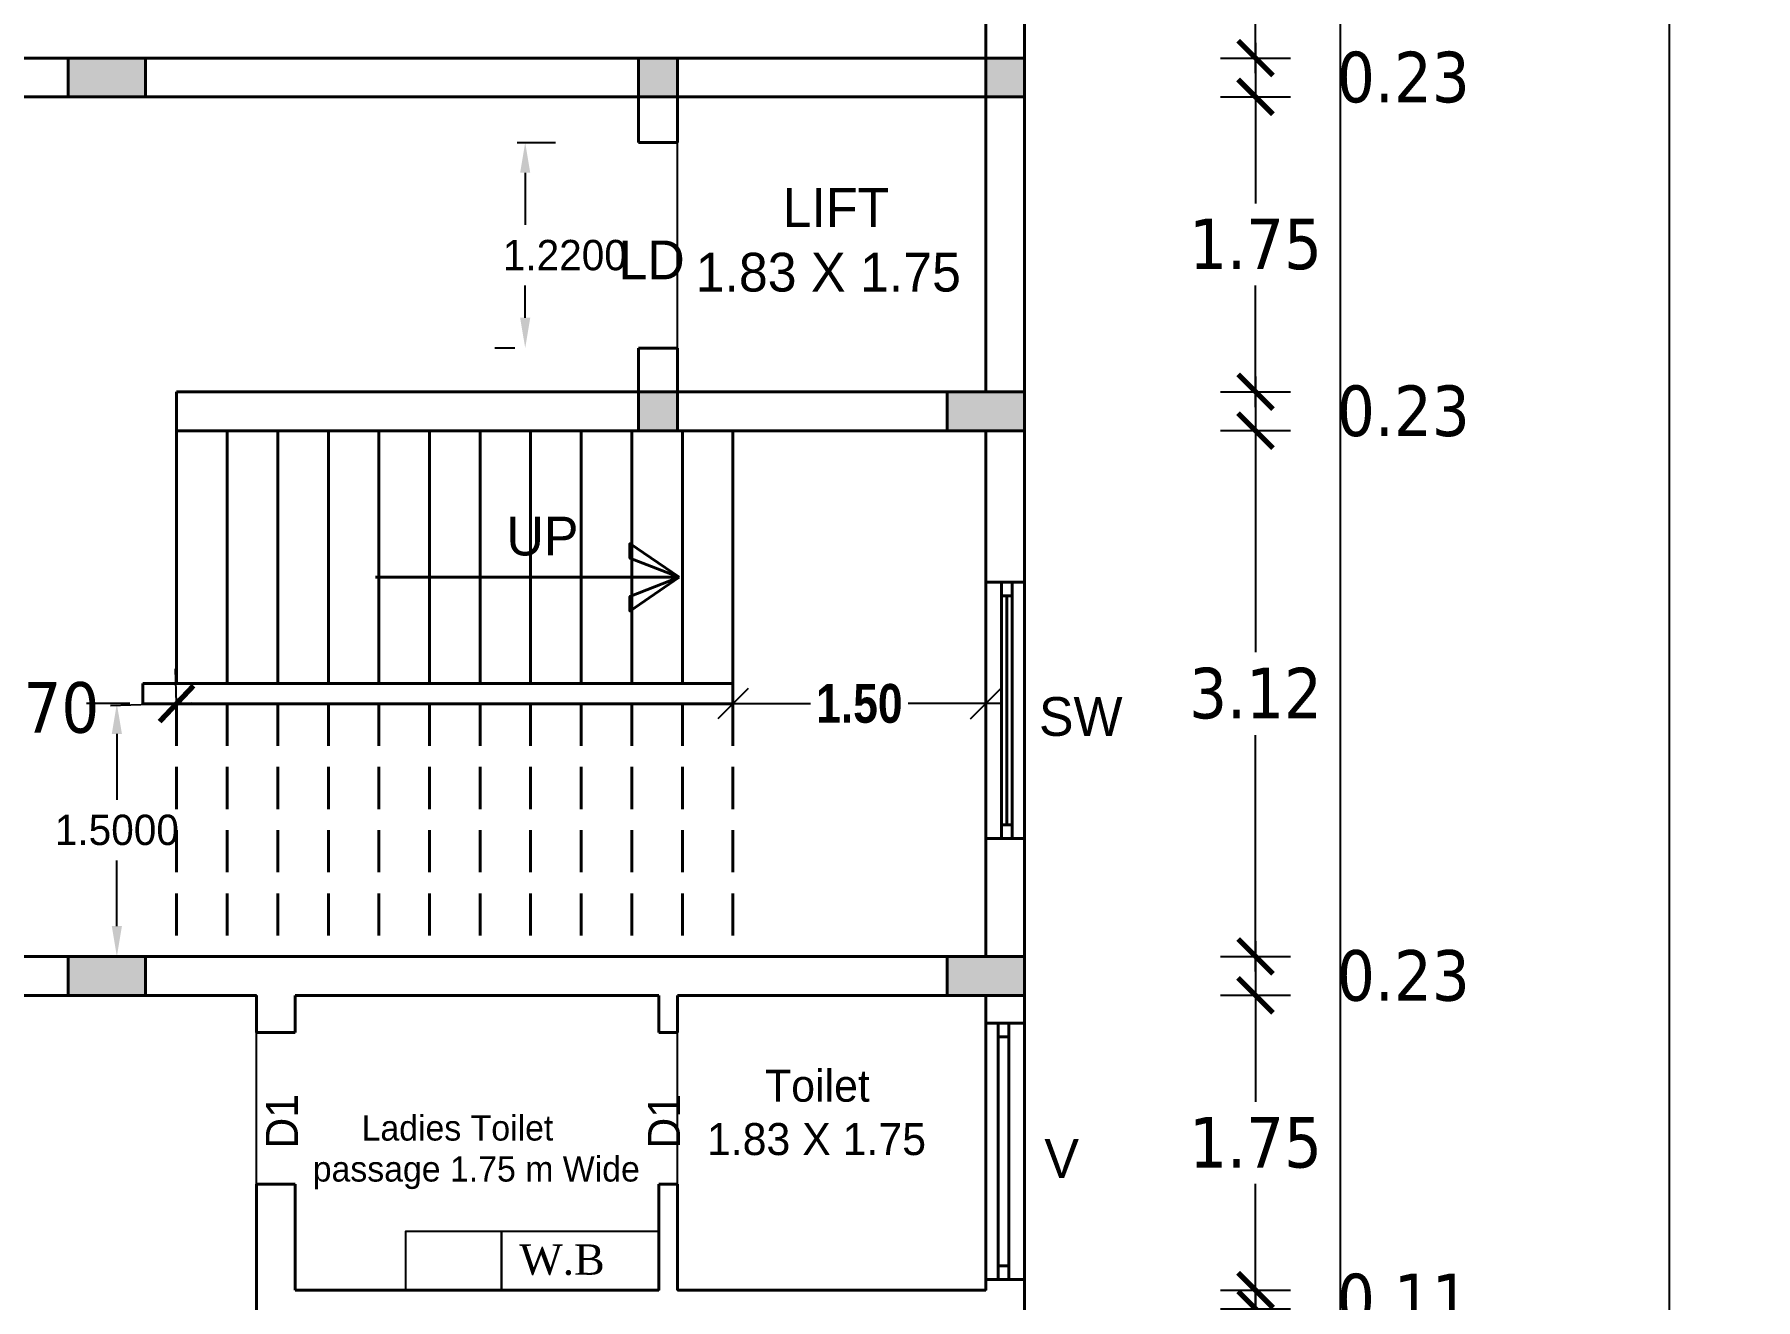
# Model space of a CAD drawing. Header units: metres. Extents: x 2770 to 3790, y -2264 to -643.
# Drawn here: x 3747.72 to 3757.93, y -2257.88 to -2250.37 of the extents above; entities that cross this region are included whole.
import ezdxf

# ---------------------------------------------------------------- set-up
doc = ezdxf.new("R2010")
doc.units = ezdxf.units.M
doc.header["$MEASUREMENT"] = 0
doc.header["$PDMODE"] = 2
doc.linetypes.add('HIDDEN', pattern=[0.375, 0.25, -0.125])
for name, color, linetype in [('BLK_1_FLR_1_BLT_UP_AREA', 18, 'Continuous'), ('BLK_1_FLR_1_CARPET_AREA', 18, 'Continuous'), ('BLK_1_FLR_1_EXIT_WIDTH_DOOR', 2, 'Continuous'), ('BLK_1_FLR_1_EXIT_WIDTH_STAIR', 1, 'Continuous'), ('BLK_1_FLR_1_LIFT_1', 30, 'Continuous'), ('BLK_1_FLR_1_REGULAR_ROOM_1', 2, 'Continuous'), ('BLK_1_FLR_1_WASH', 55, 'Continuous'), ('BLK_1_FLR_1_WATER_CLOSET', 1, 'Continuous'), ('DIST_EXIT', 7, 'Continuous')]:
    doc.layers.add(name, color=color, linetype=linetype)
doc.styles.add('CEN-GOT', font='arialbd.ttf')
doc.styles.add('STYLE1', font='tahoma.ttf', dxfattribs={"height": 0.4})
doc.styles.add('STYLE2', font='tahoma.ttf', dxfattribs={"height": 0.3})
doc.styles.add('SVN RM', font='ARIALNB.TTF')
doc.dimstyles.get("Standard").update_dxf_attribs({"dimtxt": 0.18, "dimasz": 0.18, "dimexe": 0.18, "dimexo": 0.0625, "dimgap": 0.09, "dimtad": 0, "dimtih": 1, "dimtoh": 1, "dimdec": 4, "dimzin": 0, "dimdsep": 46, "dimtxsty": 'Standard', "dimcen": 0.09, "dimadec": 0, "dimazin": 0, "dimtfac": 1, "dimtdec": 4, "dimtofl": 0, "dimtmove": 0, "dimatfit": 3, "dimfxl": 0, "dimtolj": 1, "dimtzin": 0, "dimarcsym": 0})
doc.dimstyles.new('STY', dxfattribs={"dimscale": 0.9, "dimtxt": 0.23, "dimasz": 0.18, "dimexe": 0.15, "dimexo": 0.6, "dimgap": 0.1, "dimtad": 1, "dimtih": 1, "dimtoh": 1, "dimzin": 0, "dimdsep": 46, "dimtxsty": 'STYLE1', "dimblk": 'CLOSEDBLANK', "dimcen": 0.09375, "dimdle": 0.1, "dimse1": 1, "dimse2": 1, "dimadec": 0, "dimazin": 0, "dimtfac": 1, "dimtmove": 2, "dimatfit": 2, "dimfxl": 0, "dimtolj": 1, "dimtzin": 0, "dimarcsym": 0})
doc.dimstyles.new('SVN - RM', dxfattribs={"dimtxt": 0.28, "dimasz": 0.18, "dimexe": 0.065, "dimexo": 0.15, "dimgap": 0.05, "dimtad": 1, "dimlfac": -1, "dimzin": 4, "dimdsep": 46, "dimtxsty": 'SVN RM', "dimcen": 0.09, "dimdle": 0.1, "dimclrd": 8, "dimclre": 8, "dimclrt": 3, "dimadec": 0, "dimazin": 0, "dimtfac": 0.5, "dimtofl": 0, "dimtmove": 2, "dimatfit": 3, "dimfxl": 0, "dimtolj": 1, "dimtzin": 0, "dimlwd": -1, "dimlwe": -1, "dimarcsym": 0})

# ---------------------------------------------------------------- blocks, each defined once
blk = doc.blocks.new('_OBLIQUE')
at = {"color": 0, "linetype": 'ByBlock'}
blk.add_line((-0.5, -0.5), (0.5, 0.5), dxfattribs=at)
blk = doc.blocks.new('*D323')
at = {"color": 8}
for p, q in [((3751.764, -2254.341), (3752.325, -2254.341)), ((3751.864, -2254.341), (3751.864, -2254.406)), ((3753.464, -2254.341), (3752.904, -2254.341)), ((3753.364, -2254.341), (3753.364, -2254.406))]:
    blk.add_line(p, q, dxfattribs=at)
at = {"layer": 'Defpoints', "color": 0, "linetype": 'ByBlock', "lineweight": -3}
for p in [(3751.864, -2254.341), (3753.364, -2254.341), (3753.364, -2254.341)]:
    blk.add_point(p, dxfattribs=at)
at = {"color": 8, "linetype": 'ByBlock', "xscale": 0.18, "yscale": 0.18, "zscale": 0.18, "rotation": 180}
blk.add_blockref('_OBLIQUE', (3751.864, -2254.341), dxfattribs=at)
at = {"color": 8, "linetype": 'ByBlock', "xscale": 0.18, "yscale": 0.18, "zscale": 0.18}
blk.add_blockref('_OBLIQUE', (3753.364, -2254.341), dxfattribs=at)
at = {"color": 4, "linetype": 'ByBlock', "lineweight": 40, "insert": (3752.614, -2254.341), "char_height": 0.23, "attachment_point": 5, "style": 'SVN RM'}
blk.add_mtext('\\A1;1.50', dxfattribs=at)
blk = doc.blocks.new('_ArchTick')
at = {"color": 0, "lineweight": 0, "const_width": 0.15}
blk.add_lwpolyline([(-0.5, -0.5), (0.5, 0.5)], dxfattribs=at)
blk = doc.blocks.new('*D357')
at = {"color": 0, "lineweight": -2}
for p, q in [((3754.757, -2241.851), (3755.171, -2241.851)), ((3754.964, -2241.761), (3754.964, -2245.935)), ((3754.964, -2250.601), (3754.964, -2246.428)), ((3754.757, -2250.511), (3755.171, -2250.511))]:
    blk.add_line(p, q, dxfattribs=at)
at = {"layer": 'Defpoints', "color": 0, "linetype": 'ByBlock', "lineweight": -3}
for p in [(3752.951, -2241.851), (3752.304, -2250.511), (3754.964, -2250.511)]:
    blk.add_point(p, dxfattribs=at)
at = {"color": 0, "linetype": 'ByBlock', "lineweight": -2, "xscale": 0.207, "yscale": 0.207, "zscale": 0.207}
for p, rotation in [((3754.964, -2241.851), 90), ((3754.964, -2250.511), 270)]:
    blk.add_blockref('_ArchTick', p, dxfattribs=dict(at, rotation=rotation))
at = {"color": 0, "linetype": 'ByBlock', "lineweight": -3, "insert": (3754.964, -2246.181), "char_height": 0.3, "attachment_point": 5, "style": 'STYLE2'}
blk.add_mtext('\\A1;8.66', dxfattribs=at)
blk = doc.blocks.new('*D358')
at = {"color": 0, "lineweight": -2}
for p, q in [((3754.964, -2250.421), (3754.964, -2250.831)), ((3754.757, -2250.511), (3755.171, -2250.511)), ((3754.757, -2250.741), (3755.171, -2250.741))]:
    blk.add_line(p, q, dxfattribs=at)
at = {"layer": 'Defpoints', "color": 0, "linetype": 'ByBlock', "lineweight": -3}
for p in [(3752.304, -2250.511), (3752.234, -2250.741), (3754.964, -2250.741)]:
    blk.add_point(p, dxfattribs=at)
at = {"color": 0, "linetype": 'ByBlock', "lineweight": -2, "xscale": 0.207, "yscale": 0.207, "zscale": 0.207}
for p, rotation in [((3754.964, -2250.511), 90), ((3754.964, -2250.741), 270)]:
    blk.add_blockref('_ArchTick', p, dxfattribs=dict(at, rotation=rotation))
at = {"color": 0, "linetype": 'ByBlock', "lineweight": -3, "insert": (3755.841, -2250.626), "char_height": 0.3, "attachment_point": 5, "style": 'STYLE2'}
blk.add_mtext('\\A1;0.23', dxfattribs=at)
blk = doc.blocks.new('*D359')
at = {"color": 0, "lineweight": -2}
for p, q in [((3754.964, -2250.651), (3754.964, -2251.373)), ((3754.757, -2250.741), (3755.171, -2250.741)), ((3754.964, -2252.581), (3754.964, -2251.86)), ((3754.757, -2252.491), (3755.171, -2252.491))]:
    blk.add_line(p, q, dxfattribs=at)
at = {"layer": 'Defpoints', "color": 0, "linetype": 'ByBlock', "lineweight": -3}
for p in [(3752.234, -2250.741), (3752.664, -2252.491), (3754.964, -2252.491)]:
    blk.add_point(p, dxfattribs=at)
at = {"color": 0, "linetype": 'ByBlock', "lineweight": -2, "xscale": 0.207, "yscale": 0.207, "zscale": 0.207}
for p, rotation in [((3754.964, -2250.741), 90), ((3754.964, -2252.491), 270)]:
    blk.add_blockref('_ArchTick', p, dxfattribs=dict(at, rotation=rotation))
at = {"color": 0, "linetype": 'ByBlock', "lineweight": -3, "insert": (3754.964, -2251.616), "char_height": 0.3, "attachment_point": 5, "style": 'STYLE2'}
blk.add_mtext('\\A1;1.75', dxfattribs=at)
blk = doc.blocks.new('*D360')
at = {"color": 0, "lineweight": -2}
for p, q in [((3754.964, -2252.401), (3754.964, -2252.811)), ((3754.757, -2252.491), (3755.171, -2252.491)), ((3754.757, -2252.721), (3755.171, -2252.721))]:
    blk.add_line(p, q, dxfattribs=at)
at = {"layer": 'Defpoints', "color": 0, "linetype": 'ByBlock', "lineweight": -3}
for p in [(3752.664, -2252.491), (3752.664, -2252.721), (3754.964, -2252.721)]:
    blk.add_point(p, dxfattribs=at)
at = {"color": 0, "linetype": 'ByBlock', "lineweight": -2, "xscale": 0.207, "yscale": 0.207, "zscale": 0.207}
for p, rotation in [((3754.964, -2252.491), 90), ((3754.964, -2252.721), 270)]:
    blk.add_blockref('_ArchTick', p, dxfattribs=dict(at, rotation=rotation))
at = {"color": 0, "linetype": 'ByBlock', "lineweight": -3, "insert": (3755.841, -2252.606), "char_height": 0.3, "attachment_point": 5, "style": 'STYLE2'}
blk.add_mtext('\\A1;0.23', dxfattribs=at)
blk = doc.blocks.new('*D361')
at = {"color": 0, "lineweight": -2}
for p, q in [((3754.964, -2252.631), (3754.964, -2254.035)), ((3754.757, -2252.721), (3755.171, -2252.721)), ((3754.964, -2255.931), (3754.964, -2254.528)), ((3754.757, -2255.841), (3755.171, -2255.841))]:
    blk.add_line(p, q, dxfattribs=at)
at = {"layer": 'Defpoints', "color": 0, "linetype": 'ByBlock', "lineweight": -3}
for p in [(3752.664, -2252.721), (3752.738, -2255.841), (3754.964, -2255.841)]:
    blk.add_point(p, dxfattribs=at)
at = {"color": 0, "linetype": 'ByBlock', "lineweight": -2, "xscale": 0.207, "yscale": 0.207, "zscale": 0.207}
for p, rotation in [((3754.964, -2252.721), 90), ((3754.964, -2255.841), 270)]:
    blk.add_blockref('_ArchTick', p, dxfattribs=dict(at, rotation=rotation))
at = {"color": 0, "linetype": 'ByBlock', "lineweight": -3, "insert": (3754.964, -2254.281), "char_height": 0.3, "attachment_point": 5, "style": 'STYLE2'}
blk.add_mtext('\\A1;3.12', dxfattribs=at)
blk = doc.blocks.new('*D362')
at = {"color": 0, "lineweight": -2}
for p, q in [((3754.757, -2255.841), (3755.171, -2255.841)), ((3754.964, -2255.751), (3754.964, -2256.161)), ((3754.757, -2256.071), (3755.171, -2256.071))]:
    blk.add_line(p, q, dxfattribs=at)
at = {"layer": 'Defpoints', "color": 0, "linetype": 'ByBlock', "lineweight": -3}
for p in [(3752.738, -2255.841), (3752.664, -2256.071), (3754.964, -2256.071)]:
    blk.add_point(p, dxfattribs=at)
at = {"color": 0, "linetype": 'ByBlock', "lineweight": -2, "xscale": 0.207, "yscale": 0.207, "zscale": 0.207}
for p, rotation in [((3754.964, -2255.841), 90), ((3754.964, -2256.071), 270)]:
    blk.add_blockref('_ArchTick', p, dxfattribs=dict(at, rotation=rotation))
at = {"color": 0, "linetype": 'ByBlock', "lineweight": -3, "insert": (3755.841, -2255.956), "char_height": 0.3, "attachment_point": 5, "style": 'STYLE2'}
blk.add_mtext('\\A1;0.23', dxfattribs=at)
blk = doc.blocks.new('*D363')
at = {"color": 0, "lineweight": -2}
for p, q in [((3754.964, -2255.981), (3754.964, -2256.703)), ((3754.757, -2256.071), (3755.171, -2256.071)), ((3754.964, -2257.911), (3754.964, -2257.19)), ((3754.757, -2257.821), (3755.171, -2257.821))]:
    blk.add_line(p, q, dxfattribs=at)
at = {"layer": 'Defpoints', "color": 0, "linetype": 'ByBlock', "lineweight": -3}
for p in [(3752.664, -2256.071), (3753.039, -2257.821), (3754.964, -2257.821)]:
    blk.add_point(p, dxfattribs=at)
at = {"color": 0, "linetype": 'ByBlock', "lineweight": -2, "xscale": 0.207, "yscale": 0.207, "zscale": 0.207}
for p, rotation in [((3754.964, -2256.071), 90), ((3754.964, -2257.821), 270)]:
    blk.add_blockref('_ArchTick', p, dxfattribs=dict(at, rotation=rotation))
at = {"color": 0, "linetype": 'ByBlock', "lineweight": -3, "insert": (3754.964, -2256.946), "char_height": 0.3, "attachment_point": 5, "style": 'STYLE2'}
blk.add_mtext('\\A1;1.75', dxfattribs=at)
blk = doc.blocks.new('*D364')
at = {"color": 0, "lineweight": -2}
for p, q in [((3754.964, -2257.821), (3754.964, -2257.614)), ((3754.757, -2257.821), (3755.171, -2257.821)), ((3754.964, -2257.821), (3754.964, -2257.931)), ((3754.757, -2257.931), (3755.171, -2257.931)), ((3754.964, -2257.931), (3754.964, -2258.138))]:
    blk.add_line(p, q, dxfattribs=at)
at = {"layer": 'Defpoints', "color": 0, "linetype": 'ByBlock', "lineweight": -3}
for p in [(3753.039, -2257.821), (3753.016, -2257.931), (3754.964, -2257.931)]:
    blk.add_point(p, dxfattribs=at)
at = {"color": 0, "linetype": 'ByBlock', "lineweight": -2, "xscale": 0.207, "yscale": 0.207, "zscale": 0.207}
for p, rotation in [((3754.964, -2257.821), 270), ((3754.964, -2257.931), 90)]:
    blk.add_blockref('_ArchTick', p, dxfattribs=dict(at, rotation=rotation))
at = {"color": 0, "linetype": 'ByBlock', "lineweight": -3, "insert": (3755.841, -2257.876), "char_height": 0.3, "attachment_point": 5, "style": 'STYLE2'}
blk.add_mtext('\\A1;0.11', dxfattribs=at)
blk = doc.blocks.new('*D365')
at = {"color": 0, "lineweight": -2}
for p, q in [((3754.964, -2257.841), (3754.964, -2258.563)), ((3754.757, -2257.931), (3755.171, -2257.931)), ((3754.964, -2259.771), (3754.964, -2259.05)), ((3754.757, -2259.681), (3755.171, -2259.681))]:
    blk.add_line(p, q, dxfattribs=at)
at = {"layer": 'Defpoints', "color": 0, "linetype": 'ByBlock', "lineweight": -3}
for p in [(3753.016, -2257.931), (3752.899, -2259.681), (3754.964, -2259.681)]:
    blk.add_point(p, dxfattribs=at)
at = {"color": 0, "linetype": 'ByBlock', "lineweight": -2, "xscale": 0.207, "yscale": 0.207, "zscale": 0.207}
for p, rotation in [((3754.964, -2257.931), 90), ((3754.964, -2259.681), 270)]:
    blk.add_blockref('_ArchTick', p, dxfattribs=dict(at, rotation=rotation))
at = {"color": 0, "linetype": 'ByBlock', "lineweight": -3, "insert": (3754.964, -2258.806), "char_height": 0.3, "attachment_point": 5, "style": 'STYLE2'}
blk.add_mtext('\\A1;1.75', dxfattribs=at)
blk = doc.blocks.new('*D367')
at = {"color": 0, "lineweight": -2}
for p, q in [((3757.419, -2238.301), (3757.419, -2248.905)), ((3757.212, -2238.391), (3757.626, -2238.391)), ((3757.419, -2260.001), (3757.419, -2249.398)), ((3757.212, -2259.911), (3757.626, -2259.911))]:
    blk.add_line(p, q, dxfattribs=at)
at = {"layer": 'Defpoints', "color": 0, "linetype": 'ByBlock', "lineweight": -3}
for p in [(3752.664, -2238.391), (3752.664, -2259.911), (3757.419, -2259.911)]:
    blk.add_point(p, dxfattribs=at)
at = {"color": 0, "linetype": 'ByBlock', "lineweight": -2, "xscale": 0.207, "yscale": 0.207, "zscale": 0.207}
for p, rotation in [((3757.419, -2238.391), 90), ((3757.419, -2259.911), 270)]:
    blk.add_blockref('_ArchTick', p, dxfattribs=dict(at, rotation=rotation))
at = {"color": 0, "linetype": 'ByBlock', "lineweight": -3, "insert": (3757.419, -2249.151), "char_height": 0.3, "attachment_point": 5, "style": 'STYLE2'}
blk.add_mtext('\\A1;21.52', dxfattribs=at)
blk = doc.blocks.new('*D413')
at = {"layer": 'Defpoints', "color": 0, "linetype": 'ByBlock', "lineweight": -3}
for p in [(3746.861, -2254.391), (3746.861, -2254.391), (3748.564, -2254.341)]:
    blk.add_point(p, dxfattribs=at)
at = {"layer": 'DIST_EXIT', "color": 0, "lineweight": -2}
for p, q in [((3746.861, -2254.391), (3746.855, -2254.184)), ((3748.564, -2254.341), (3748.558, -2254.135)), ((3746.771, -2254.393), (3747.253, -2254.379)), ((3748.654, -2254.339), (3748.172, -2254.353))]:
    blk.add_line(p, q, dxfattribs=at)
at = {"layer": 'DIST_EXIT', "color": 0, "linetype": 'ByBlock', "lineweight": -2, "xscale": 0.207, "yscale": 0.207, "zscale": 0.207}
for p, rotation in [((3746.861, -2254.391), 181.6524714997812), ((3748.564, -2254.341), 1.652471499781166)]:
    blk.add_blockref('_ArchTick', p, dxfattribs=dict(at, rotation=rotation))
at = {"layer": 'DIST_EXIT', "color": 0, "linetype": 'ByBlock', "lineweight": -3, "insert": (3747.712, -2254.366), "char_height": 0.3, "attachment_point": 5, "style": 'STYLE2'}
blk.add_mtext('\\A1;1.70', dxfattribs=at)
blk = doc.blocks.new('*D411')
at = {"layer": 'BLK_1_FLR_1_EXIT_WIDTH_DOOR', "color": 0, "lineweight": -2}
for p, q in [((3750.584, -2251.011), (3750.812, -2251.011)), ((3750.632, -2251.191), (3750.632, -2251.501)), ((3750.632, -2252.051), (3750.632, -2251.861)), ((3750.57, -2252.231), (3750.452, -2252.231))]:
    blk.add_line(p, q, dxfattribs=at)
at = {"layer": 'BLK_1_FLR_1_EXIT_WIDTH_DOOR', "color": 0, "lineweight": -3}
for points in [[(3750.602, -2251.191), (3750.662, -2251.191), (3750.632, -2251.011)], [(3750.602, -2252.051), (3750.662, -2252.051), (3750.632, -2252.231)]]:
    blk.add_solid(points, dxfattribs=at)
at = {"layer": 'Defpoints', "color": 0, "lineweight": -3}
for p in [(3750.521, -2251.011), (3750.632, -2252.231), (3750.632, -2252.231)]:
    blk.add_point(p, dxfattribs=at)
at = {"layer": 'BLK_1_FLR_1_EXIT_WIDTH_DOOR', "color": 0, "insert": (3750.867, -2251.681), "char_height": 0.18, "attachment_point": 5}
blk.add_mtext('\\A1;1.2200', dxfattribs=at)
blk = doc.blocks.new('*D412')
at = {"layer": 'BLK_1_FLR_1_EXIT_WIDTH_STAIR', "color": 0, "lineweight": -2}
for p, q in [((3748.287, -2254.341), (3748.03, -2254.341)), ((3748.21, -2254.521), (3748.21, -2254.911)), ((3748.21, -2255.661), (3748.21, -2255.271)), ((3748.287, -2255.841), (3748.03, -2255.841))]:
    blk.add_line(p, q, dxfattribs=at)
at = {"layer": 'BLK_1_FLR_1_EXIT_WIDTH_STAIR', "color": 0, "lineweight": -3}
for points in [[(3748.18, -2254.521), (3748.24, -2254.521), (3748.21, -2254.341)], [(3748.18, -2255.661), (3748.24, -2255.661), (3748.21, -2255.841)]]:
    blk.add_solid(points, dxfattribs=at)
at = {"layer": 'Defpoints', "color": 0, "lineweight": -3}
for p in [(3748.21, -2254.341), (3748.35, -2254.341), (3748.35, -2255.841)]:
    blk.add_point(p, dxfattribs=at)
at = {"layer": 'BLK_1_FLR_1_EXIT_WIDTH_STAIR', "color": 0, "insert": (3748.21, -2255.091), "char_height": 0.18, "attachment_point": 5}
blk.add_mtext('\\A1;1.5000', dxfattribs=at)
blk = doc.blocks.new('*D444')
at = {"color": 0, "lineweight": -2}
for p, q in [((3755.468, -2238.301), (3755.468, -2248.905)), ((3755.261, -2238.391), (3755.675, -2238.391)), ((3755.468, -2260.001), (3755.468, -2249.398)), ((3755.261, -2259.911), (3755.675, -2259.911))]:
    blk.add_line(p, q, dxfattribs=at)
at = {"layer": 'Defpoints', "color": 0, "linetype": 'ByBlock', "lineweight": -3}
for p in [(3750.714, -2238.391), (3750.714, -2259.911), (3755.468, -2259.911)]:
    blk.add_point(p, dxfattribs=at)
at = {"color": 0, "linetype": 'ByBlock', "lineweight": -2, "xscale": 0.207, "yscale": 0.207, "zscale": 0.207}
for p, rotation in [((3755.468, -2238.391), 90), ((3755.468, -2259.911), 270)]:
    blk.add_blockref('_ArchTick', p, dxfattribs=dict(at, rotation=rotation))
at = {"color": 0, "linetype": 'ByBlock', "lineweight": -3, "insert": (3755.468, -2249.151), "char_height": 0.3, "attachment_point": 5, "style": 'STYLE2'}
blk.add_mtext('\\A1;21.52', dxfattribs=at)

msp = doc.modelspace()

# ---------------------------------------------------------------- hatches: boundary and pattern name
at = {"linetype": 'ByBlock', "lineweight": 40}
h = msp.add_hatch(color=7, dxfattribs=at)
h.dxf.hatch_style = 1
h.paths.add_polyline_path([(3747.92056, -2250.51149), (3747.92056, -2250.74149), (3748.38056, -2250.74149), (3748.38056, -2250.51149)])
h = msp.add_hatch(color=7, dxfattribs=at)
h.dxf.hatch_style = 1
h.paths.add_polyline_path([(3751.30441, -2250.51149), (3751.30441, -2250.74149), (3751.53441, -2250.74149), (3751.53441, -2250.51149)])
h = msp.add_hatch(color=7, dxfattribs=at)
h.dxf.hatch_style = 1
h.paths.add_polyline_path([(3753.36441, -2250.51149), (3753.36441, -2250.74149), (3753.59441, -2250.74149), (3753.59441, -2250.51149)])
h = msp.add_hatch(color=7, dxfattribs=at)
h.dxf.hatch_style = 1
h.paths.add_polyline_path([(3751.30441, -2252.49149), (3751.30441, -2252.72149), (3751.53441, -2252.72149), (3751.53441, -2252.49149)])
h = msp.add_hatch(color=7, dxfattribs=at)
h.dxf.hatch_style = 1
h.paths.add_polyline_path([(3753.13441, -2252.49149), (3753.13441, -2252.72149), (3753.59441, -2252.72149), (3753.59441, -2252.49149)])
h = msp.add_hatch(color=7, dxfattribs=at)
h.dxf.hatch_style = 1
h.paths.add_polyline_path([(3747.92056, -2255.84149), (3747.92056, -2256.07149), (3748.38056, -2256.07149), (3748.38056, -2255.84149)])
h = msp.add_hatch(color=7, dxfattribs=at)
h.dxf.hatch_style = 1
h.paths.add_polyline_path([(3753.13441, -2255.84149), (3753.13441, -2256.07149), (3753.59441, -2256.07149), (3753.59441, -2255.84149)])

# ---------------------------------------------------------------- linework, layer by layer
at = {"color": 7, "linetype": 'ByBlock', "lineweight": 40}
for p, q in [((3753.59441, -2238.39149), (3753.59441, -2259.91149)), ((3753.36441, -2238.62149), (3753.36441, -2250.51149)), ((3753.36441, -2250.51149), (3746.63056, -2250.51149)), ((3751.3044, -2250.74149), (3746.86056, -2250.74149)), ((3751.3044, -2250.74149), (3751.3044, -2251.01149)), ((3751.5344, -2250.74149), (3751.5344, -2251.01149)), ((3753.36441, -2250.74149), (3751.5344, -2250.74149)), ((3753.36441, -2250.74149), (3753.36441, -2252.49149)), ((3751.5344, -2251.01149), (3751.3044, -2251.01149)), ((3751.3044, -2252.23149), (3751.3044, -2252.49149)), ((3751.5344, -2252.23149), (3751.3044, -2252.23149)), ((3751.5344, -2252.23149), (3751.5344, -2252.49149)), ((3748.56441, -2252.72149), (3748.56441, -2252.49149)), ((3753.36441, -2252.72149), (3748.56441, -2252.72149)), ((3753.36441, -2252.72149), (3753.36441, -2255.84149)), ((3753.36441, -2253.62061), (3753.59301, -2253.62061)), ((3753.45644, -2255.14061), (3753.45644, -2253.62061)), ((3753.52044, -2255.14061), (3753.52044, -2253.62061)), ((3753.52044, -2253.70182), (3753.45644, -2253.70182)), ((3751.86441, -2254.22149), (3748.36441, -2254.22149)), ((3748.36441, -2254.34149), (3748.36441, -2254.22149)), ((3751.86441, -2254.34149), (3748.36441, -2254.34149)), ((3753.36441, -2254.32149), (3753.36441, -2255.84149)), ((3753.45644, -2255.0594), (3753.52044, -2255.0594)), ((3753.36441, -2255.14061), (3753.59301, -2255.14061)), ((3753.36441, -2255.84149), (3746.86056, -2255.84149)), ((3753.36441, -2255.84149), (3749.36441, -2255.84149)), ((3753.36441, -2255.84149), (3751.53441, -2255.84149)), ((3753.59441, -2255.84149), (3753.13441, -2255.84149)), ((3749.03861, -2256.07149), (3746.63056, -2256.07149)), ((3749.03861, -2256.07149), (3749.03861, -2256.29149)), ((3749.26856, -2256.07149), (3749.26856, -2256.29149)), ((3751.42441, -2256.07149), (3749.26856, -2256.07149)), ((3751.30441, -2256.07149), (3749.34758, -2256.07149)), ((3751.42441, -2256.07149), (3751.22441, -2256.07149)), ((3751.42441, -2256.07149), (3751.42441, -2256.29149)), ((3753.36441, -2256.07149), (3751.53441, -2256.07149)), ((3753.36441, -2256.07149), (3751.53441, -2256.07149)), ((3753.36441, -2256.07149), (3751.53441, -2256.07149)), ((3751.53441, -2256.07149), (3751.53441, -2256.29149)), ((3753.59441, -2256.07149), (3753.13441, -2256.07149)), ((3753.36441, -2256.07149), (3753.36441, -2257.82149)), ((3753.59301, -2256.23685), (3753.36441, -2256.23685)), ((3753.43697, -2256.23685), (3753.43697, -2257.75685)), ((3753.50097, -2256.23685), (3753.50097, -2257.75685)), ((3749.03861, -2256.29149), (3749.26856, -2256.29149)), ((3751.42441, -2256.29149), (3751.53441, -2256.29149)), ((3753.50097, -2256.31806), (3753.43697, -2256.31806)), ((3749.03861, -2257.19149), (3749.26856, -2257.19149)), ((3749.03861, -2257.19149), (3749.03861, -2258.6971)), ((3749.26856, -2257.19149), (3749.26856, -2257.82149)), ((3751.42441, -2257.19149), (3751.42441, -2257.82149)), ((3751.42441, -2257.19149), (3751.53441, -2257.19149)), ((3751.53441, -2257.19149), (3751.53441, -2257.82149)), ((3753.43697, -2257.67564), (3753.50097, -2257.67564)), ((3753.59301, -2257.75685), (3753.36441, -2257.75685)), ((3749.26856, -2257.82149), (3751.42441, -2257.82149)), ((3751.53441, -2257.82149), (3753.36441, -2257.82149))]:
    msp.add_line(p, q, dxfattribs=at)
at = {"color": 7, "lineweight": 40}
for p, q in [((3748.56441, -2254.22149), (3748.56441, -2252.72149)), ((3748.86441, -2254.22149), (3748.86441, -2252.72149)), ((3749.16441, -2254.22149), (3749.16441, -2252.72149)), ((3749.46441, -2254.22149), (3749.46441, -2252.72149)), ((3749.76441, -2254.22149), (3749.76441, -2252.72149)), ((3750.06441, -2254.22149), (3750.06441, -2252.72149)), ((3750.36441, -2254.22149), (3750.36441, -2252.72149)), ((3750.66441, -2254.22149), (3750.66441, -2252.72149)), ((3750.96441, -2254.22149), (3750.96441, -2252.72149)), ((3751.26441, -2254.22149), (3751.26441, -2252.72149)), ((3751.56441, -2254.22149), (3751.56441, -2252.72149)), ((3751.86441, -2254.22149), (3751.86441, -2252.72149)), ((3749.74441, -2253.59149), (3751.54441, -2253.59149))]:
    msp.add_line(p, q, dxfattribs=at)
at = {"color": 7, "linetype": 'HIDDEN', "lineweight": 40}
for p, q in [((3748.56441, -2254.34149), (3748.56441, -2255.84149)), ((3748.86441, -2254.34149), (3748.86441, -2255.84149)), ((3749.16441, -2254.34149), (3749.16441, -2255.84149)), ((3749.46441, -2254.34149), (3749.46441, -2255.84149)), ((3749.76441, -2254.34149), (3749.76441, -2255.84149)), ((3750.06441, -2254.34149), (3750.06441, -2255.84149)), ((3750.36441, -2254.34149), (3750.36441, -2255.84149)), ((3750.66441, -2254.34149), (3750.66441, -2255.84149)), ((3750.96441, -2254.34149), (3750.96441, -2255.84149)), ((3751.26441, -2254.34149), (3751.26441, -2255.84149)), ((3751.56441, -2254.34149), (3751.56441, -2255.84149)), ((3751.86441, -2254.34149), (3751.86441, -2255.84149))]:
    msp.add_line(p, q, dxfattribs=at)
at = {"color": 7, "linetype": 'ByBlock', "lineweight": -3}
msp.add_lwpolyline([(3742.70441, -2241.62148), (3753.59441, -2241.62148), (3753.59441, -2259.91148), (3742.70441, -2259.91148)], close=True, dxfattribs=at)
at = {"color": 7, "linetype": 'ByBlock', "lineweight": 40}
for points in [[(3747.92056, -2250.51149), (3747.92056, -2250.74149), (3748.38056, -2250.74149), (3748.38056, -2250.51149), (3747.92056, -2250.51149)], [(3751.30441, -2250.51149), (3751.30441, -2250.74149), (3751.53441, -2250.74149), (3751.53441, -2250.51149), (3751.30441, -2250.51149)], [(3753.36441, -2250.51149), (3753.36441, -2250.74149), (3753.59441, -2250.74149), (3753.59441, -2250.51149), (3753.36441, -2250.51149)], [(3748.56441, -2252.49149), (3751.3044, -2252.49149)], [(3751.30441, -2252.49149), (3751.30441, -2252.72149), (3751.53441, -2252.72149), (3751.53441, -2252.49149), (3751.30441, -2252.49149)], [(3751.5344, -2252.49149), (3753.36441, -2252.49149)], [(3753.13441, -2252.49149), (3753.13441, -2252.72149), (3753.59441, -2252.72149), (3753.59441, -2252.49149), (3753.13441, -2252.49149)], [(3751.86441, -2254.22149), (3751.86441, -2254.34149)], [(3747.92056, -2255.84149), (3747.92056, -2256.07149), (3748.38056, -2256.07149), (3748.38056, -2255.84149), (3747.92056, -2255.84149)], [(3753.13441, -2255.84149), (3753.13441, -2256.07149), (3753.59441, -2256.07149), (3753.59441, -2255.84149), (3753.13441, -2255.84149)]]:
    msp.add_lwpolyline(points, dxfattribs=at)
at = {"color": 7, "lineweight": 40}
for points in [[(3751.54441, -2253.59149), (3751.25281, -2253.3917), (3751.25281, -2253.47733), (3751.54441, -2253.59149)], [(3751.54441, -2253.59149), (3751.25281, -2253.79127), (3751.25281, -2253.70564), (3751.54441, -2253.59149)]]:
    msp.add_lwpolyline(points, dxfattribs=at)
at = {"color": 7, "linetype": 'ByBlock', "lineweight": 40, "const_width": 0.01905}
msp.add_lwpolyline([(3753.48844, -2255.0594), (3753.48844, -2253.70182)], dxfattribs=at)
at = {"layer": 'BLK_1_FLR_1_BLT_UP_AREA', "color": 18}
msp.add_lwpolyline([(3742.70441, -2241.62149), (3753.59441, -2241.62149), (3753.59441, -2259.91149), (3742.70441, -2259.91149)], close=True, dxfattribs=at)
at = {"layer": 'BLK_1_FLR_1_CARPET_AREA', "color": 18, "linetype": 'ByBlock', "lineweight": -3}
msp.add_lwpolyline([(3746.63056, -2250.51148), (3753.36441, -2250.51148), (3753.36441, -2241.85147), (3742.93441, -2241.85147), (3742.93441, -2259.68148), (3749.03861, -2259.68148), (3749.03861, -2256.07148), (3746.63056, -2256.07148), (3746.63056, -2250.51148)], close=True, dxfattribs=at)
at = {"layer": 'BLK_1_FLR_1_LIFT_1', "color": 18, "linetype": 'ByBlock', "lineweight": -3}
msp.add_lwpolyline([(3751.53441, -2250.74149), (3753.36441, -2250.74149), (3753.36441, -2252.49149), (3751.53441, -2252.49149)], close=True, dxfattribs=at)
at = {"layer": 'BLK_1_FLR_1_REGULAR_ROOM_1', "color": 2, "linetype": 'ByBlock', "lineweight": -3}
msp.add_lwpolyline([(3746.63056, -2250.51148), (3753.36441, -2250.51148), (3753.36441, -2241.85147), (3742.93441, -2241.85147), (3742.93441, -2259.68148), (3749.03861, -2259.68148), (3749.03861, -2256.07148), (3746.63056, -2256.07148), (3746.63056, -2250.51148)], close=True, dxfattribs=at)
at = {"layer": 'BLK_1_FLR_1_WASH', "color": 55, "linetype": 'ByBlock', "lineweight": -3}
msp.add_lwpolyline([(3749.92441, -2257.82149), (3749.92441, -2257.47145), (3750.49079, -2257.47145), (3750.49079, -2257.82149)], close=True, dxfattribs=at)
at = {"layer": 'BLK_1_FLR_1_WASH', "color": 56, "linetype": 'ByBlock', "lineweight": -3}
msp.add_lwpolyline([(3750.49079, -2257.82149), (3750.49079, -2257.47145), (3751.42441, -2257.47145), (3751.42441, -2257.82149)], close=True, dxfattribs=at)
at = {"layer": 'BLK_1_FLR_1_WATER_CLOSET', "color": 2}
msp.add_lwpolyline([(3751.53441, -2256.07149), (3753.36441, -2256.07149), (3753.36441, -2257.82149), (3751.53441, -2257.82149)], close=True, dxfattribs=at)

# ---------------------------------------------------------------- texts
at = {"color": 7, "lineweight": 40, "ltscale": 1.5, "attachment_point": 7, "style": 'CEN-GOT'}
for s, insert, char_height, width in [('{\\fFootlight MT Light|b0|i0|c0|p18;\\W5.1042;  \\W1;LIFT\\P{\\W4.168364; }1.83 X 1.75}', (3751.28683, -2251.89931), 0.23, 2.4007382), ('\\pt3.45;{\\fFootlight MT Light|b0|i0|c0|p18;LD}', (3751.1851, -2251.82322), 0.23, 2.4007382), ('\\pt3.45;{\\fFootlight MT Light|b0|i0|c0|p18;UP}', (3750.5208, -2253.46494), 0.23, 2.4007382), ('\\pt3.45;{\\fFootlight MT Light|b0|i0|c0|p18;SW}', (3753.67936, -2254.53538), 0.23, 2.4007382), ('{\\fFootlight MT Light|b0|i0|c0|p18;\\W6.7431;  \\W1;Toilet\\P{\\W8.601425; }1.83 X 1.75}', (3751.1027, -2257.0218), 0.19, 2.6307382), ('{\\fFootlight MT Light|b0|i0|c0|p18;\\W6.38377;  \\W1;Ladies Toilet}', (3748.95003, -2256.93525), 0.15, 2.6307382), ('\\pt3.45;{\\fFootlight MT Light|b0|i0|c0|p18;V}', (3753.71147, -2257.15438), 0.23, 2.4007382), ('{\\fFootlight MT Light|b0|i0|c0|p18;\\W5.3232; \\W1;passage 1.75 m Wide}', (3749.07521, -2257.2215), 0.15, 2.6307382)]:
    msp.add_mtext(s, dxfattribs=dict(at, insert=insert, char_height=char_height, width=width))
at = {"color": 7, "lineweight": 40, "ltscale": 1.5, "char_height": 0.19, "width": 2.6307382, "attachment_point": 7, "rotation": 90, "style": 'CEN-GOT'}
for insert in [(3749.28424, -2258.09662), (3751.55009, -2258.09662)]:
    msp.add_mtext('{\\fFootlight MT Light|b0|i0|c0|p18;\\W7.90081;  \\W1;D1}', dxfattribs=dict(at, insert=insert))
at = {"color": 0, "lineweight": 40, "ltscale": 1.5, "insert": (3749.03154, -2257.54918), "char_height": 0.18, "width": 3.4449611, "attachment_point": 1, "style": 'CEN-GOT'}
msp.add_mtext('{\\fBook Antiqua|b0|i0|c0|p18;\\W7.68128;   \\W1;W.B}', dxfattribs=at)

# ---------------------------------------------------------------- dimensions: what is measured, and where the dimension line sits
at = {"color": 7, "linetype": 'ByBlock', "lineweight": -3}
for base, p1, p2, picture, middle in [((3755.46846, -2259.91149), (3750.71423, -2238.39149), (3750.71403, -2259.91149), '*D444', (3755.46846, -2249.15149)), ((3757.41867, -2259.91149), (3752.66443, -2238.39149), (3752.66424, -2259.91149), '*D367', (3757.41867, -2249.15149)), ((3754.96435, -2250.51149), (3752.95071, -2241.85148), (3752.304, -2250.51149), '*D357', (3754.96435, -2246.18148)), ((3754.96435, -2250.74149), (3752.304, -2250.51149), (3752.23371, -2250.74149), '*D358', (3755.84133, -2250.62649)), ((3754.96435, -2252.49149), (3752.23371, -2250.74149), (3752.66443, -2252.49149), '*D359', (3754.96435, -2251.61649)), ((3754.96435, -2252.72149), (3752.66443, -2252.49149), (3752.66443, -2252.72149), '*D360', (3755.84133, -2252.60649)), ((3754.96435, -2255.84149), (3752.66443, -2252.72149), (3752.73756, -2255.84149), '*D361', (3754.96435, -2254.28149)), ((3754.96435, -2256.07149), (3752.73756, -2255.84149), (3752.66443, -2256.07149), '*D362', (3755.84133, -2255.95649)), ((3754.96435, -2257.82149), (3752.66443, -2256.07149), (3753.03908, -2257.82149), '*D363', (3754.96435, -2256.94649)), ((3754.96435, -2257.93149), (3753.03908, -2257.82149), (3753.01565, -2257.93149), '*D364', (3755.84093, -2257.87649)), ((3754.96435, -2259.68149), (3753.01565, -2257.93149), (3752.89875, -2259.68149), '*D365', (3754.96435, -2258.80649))]:
    dim = msp.add_linear_dim(base=base, p1=p1, p2=p2, angle=90, dimstyle='STY', override={"dimtxt": 0.3, "dimasz": 0.23, "dimexe": 0.23, "dimexo": 0.23, "dimtxsty": 'STYLE2', "dimblk": 'ArchTick', "dimcen": 0.23, "dimse1": 0, "dimse2": 0, "dimldrblk": 'ArchTick', "dimfxl": 0.23, "dimfxlon": 1, "dimtfill": 1, "dimtfillclr": 256, "dimarcsym": 1}, dxfattribs=at)
    dim.commit()
    dim.dimension.update_dxf_attribs({"geometry": picture, "text_midpoint": middle})
at = {"color": 7, "linetype": 'ByBlock', "lineweight": 40}
dim = msp.add_linear_dim(base=(3753.36441, -2254.34149), p1=(3751.86441, -2254.34149), p2=(3753.36441, -2254.34149), dimstyle='SVN - RM', override={"dimtxt": 0.23, "dimblk1": 'OBLIQUE', "dimblk2": 'OBLIQUE', "dimsah": 1, "dimclrt": 4}, dxfattribs=at)
dim.commit()
dim.dimension.update_dxf_attribs({"geometry": '*D323', "text_midpoint": (3752.61441, -2254.34149), "dimtype": 160})
at = {"layer": 'BLK_1_FLR_1_EXIT_WIDTH_DOOR'}
dim = msp.add_linear_dim(base=(3750.6322, -2252.23149), p1=(3750.52128, -2251.01149), p2=(3750.6322, -2252.23149), angle=270, dimstyle='Standard', override={"dimtmove": 2}, dxfattribs=at)
dim.commit()
dim.dimension.update_dxf_attribs({"geometry": '*D411', "text_midpoint": (3750.86734, -2251.68139), "dimtype": 160})
at = {"layer": 'BLK_1_FLR_1_EXIT_WIDTH_STAIR'}
dim = msp.add_linear_dim(base=(3748.2101, -2254.34146), p1=(3748.34953, -2255.84149), p2=(3748.34953, -2254.34146), angle=90, dimstyle='Standard', dxfattribs=at)
dim.commit()
dim.dimension.update_dxf_attribs({"geometry": '*D412', "text_midpoint": (3748.2101, -2255.09147), "dimtype": 160})
at = {"layer": 'DIST_EXIT', "color": 7, "linetype": 'ByBlock', "lineweight": -3}
dim = msp.add_aligned_dim(p1=(3748.56441, -2254.34149), p2=(3746.86056, -2254.39064), distance=0, dimstyle='STY', override={"dimtxt": 0.3, "dimasz": 0.23, "dimexe": 0.23, "dimexo": 0.23, "dimtxsty": 'STYLE2', "dimblk": 'ArchTick', "dimcen": 0.23, "dimse1": 0, "dimse2": 0, "dimldrblk": 'ArchTick', "dimfxl": 0.23, "dimfxlon": 1, "dimtfill": 1, "dimtfillclr": 256, "dimarcsym": 1}, dxfattribs=at)
dim.commit()
dim.dimension.update_dxf_attribs({"geometry": '*D413', "text_midpoint": (3747.71248, -2254.36606)})

doc.saveas('drawing.dxf')
